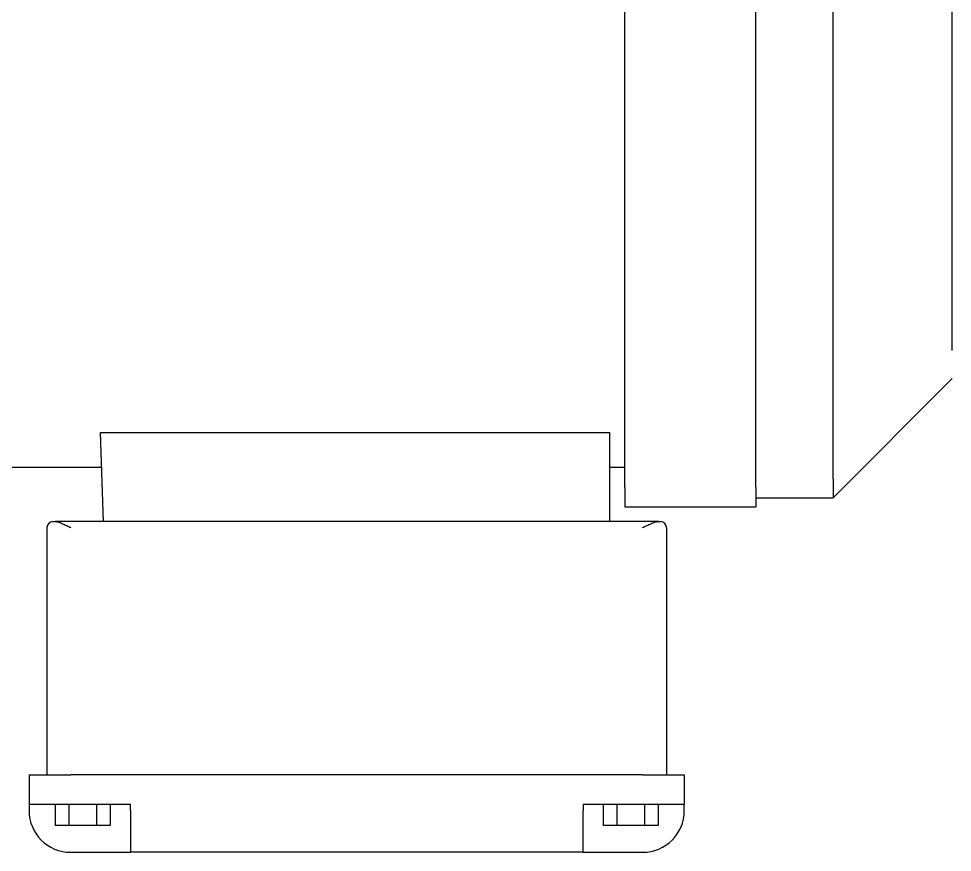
# Model space of a CAD drawing. Extents: x -681219 to -550379, y -242630 to -158199.
# Drawn here: x -583995.6 to -583838.8, y -225179.2 to -225039.3 of the extents above; entities that cross this region are included whole.
import ezdxf

# ---------------------------------------------------------------- set-up
doc = ezdxf.new("R2010")
doc.units = 0
doc.header["$LTSCALE"] = 1000
doc.linetypes.add('C2', pattern=[17, 14, -1, 1, -1])
doc.layers.add('12020300521', color=7, linetype='CONTINUOUS')
doc.layers.add('中心线', color=4, linetype='C2')

# ---------------------------------------------------------------- blocks, each defined once
blk = doc.blocks.new('fushitu')
at = {"layer": '12020300521', "color": 7, "linetype": 'Continuous'}
for p, q in [((-4931, -1473.71), (-4931, -1396.29)), ((-4909, -1473.71), (-4909, -1396.29)), ((-4896, -1473.46), (-4896, -1396.54)), ((-4876, -1467.09), (-4876, -1402.91)), ((-4876, -1472.09), (-4876, -1467.09)), ((-4876, -1478.28), (-4876, -1472.09)), ((-4931, -1482.52), (-4931, -1473.71)), ((-4909, -1482.52), (-4909, -1473.71)), ((-4931, -1497.48), (-4931, -1482.52)), ((-4909, -1497.48), (-4909, -1482.52)), ((-4896, -1496.29), (-4896, -1481.61)), ((-4896, -1503), (-4876, -1483)), ((-5019.02, -1492.07), (-4933.5, -1492.07)), ((-5018.5, -1507), (-5019.02, -1492.07)), ((-4933.5, -1507), (-4933.5, -1492.07)), ((-5018.82, -1497.9), (-5034.5, -1497.9)), ((-4931, -1497.9), (-4933.5, -1497.9)), ((-4931, -1501.29), (-4931, -1497.48)), ((-4909, -1501.29), (-4909, -1497.48)), ((-4896, -1499.81), (-4896, -1503)), ((-4931, -1501.29), (-4931, -1504.5)), ((-4909, -1501.29), (-4909, -1504.5)), ((-4909, -1503), (-4896, -1503)), ((-4931, -1504.5), (-4909, -1504.5)), ((-5027, -1507), (-5026.65, -1507)), ((-4925.35, -1507), (-5026.65, -1507)), ((-4925.35, -1507), (-4925, -1507)), ((-5028, -1508), (-5028, -1549.5)), ((-4924, -1508), (-4924, -1549.5)), ((-5031, -1549.5), (-5031, -1554.5)), ((-5031, -1549.5), (-5024, -1549.5)), ((-4928, -1549.5), (-5024, -1549.5)), ((-4928, -1549.5), (-4921, -1549.5)), ((-4921, -1549.5), (-4921, -1554.5)), ((-5024, -1554.5), (-5031, -1554.5)), ((-5031, -1554.5), (-5031, -1555.5)), ((-5026.62, -1554.5), (-5026.62, -1558)), ((-5024.31, -1554.5), (-5024.31, -1558)), ((-5014, -1554.5), (-5024, -1554.5)), ((-5019.69, -1554.5), (-5019.69, -1558)), ((-5017.38, -1554.5), (-5017.38, -1558)), ((-5014, -1555.5), (-5014, -1554.5)), ((-4928, -1554.5), (-4938, -1554.5)), ((-4938, -1554.5), (-4938, -1555.5)), ((-4934.62, -1554.5), (-4934.62, -1558)), ((-4932.31, -1554.5), (-4932.31, -1558)), ((-4921, -1554.5), (-4928, -1554.5)), ((-4927.69, -1554.5), (-4927.69, -1558)), ((-4925.38, -1554.5), (-4925.38, -1558)), ((-4921, -1555.5), (-4921, -1554.5)), ((-5014, -1555.5), (-5014, -1562.5)), ((-4938, -1562.5), (-4938, -1555.5)), ((-5024.31, -1558), (-5026.62, -1558)), ((-5019.69, -1558), (-5024.31, -1558)), ((-5017.38, -1558), (-5019.69, -1558)), ((-4932.31, -1558), (-4934.62, -1558)), ((-4927.69, -1558), (-4932.31, -1558)), ((-4925.38, -1558), (-4927.69, -1558)), ((-5024, -1562.5), (-5021, -1562.5)), ((-5021, -1562.5), (-5014, -1562.5)), ((-4938, -1562.5), (-5014, -1562.5)), ((-4938, -1562.5), (-4931, -1562.5)), ((-4931, -1562.5), (-4928, -1562.5))]:
    blk.add_line(p, q, dxfattribs=at)
for centre, radius, start, end in [((-5027, -1508), 1, 90, 180), ((-4925, -1508), 1, 0, 90), ((-5024, -1555.5), 7, 180, 270), ((-4928, -1555.5), 7, 270, 0)]:
    blk.add_arc(centre, radius, start, end, dxfattribs=at)
for points, knots in [([(-4896, -1481.61), (-4896, -1480.42), (-4896, -1479.12), (-4896, -1476.38), (-4896, -1474.93), (-4896, -1473.46)], [0, 0, 0, 0, 0.5, 0.5, 1, 1, 1, 1]), ([(-4896, -1499.81), (-4896, -1499.56), (-4896, -1499.14), (-4896, -1497.95), (-4896, -1497.19), (-4896, -1496.29)], [0, 0, 0, 0, 0.5, 0.5, 1, 1, 1, 1]), ([(-5026.65, -1507), (-5026.45, -1507), (-5026.25, -1507.04), (-5025.81, -1507.17), (-5025.59, -1507.25), (-5025.15, -1507.44), (-5024.92, -1507.55), (-5024.46, -1507.77), (-5024.23, -1507.89), (-5024, -1508)], [0, 0, 0, 0, 0.25, 0.25, 0.5, 0.5, 0.75, 0.75, 1, 1, 1, 1]), ([(-4928, -1508), (-4927.89, -1507.94), (-4927.77, -1507.88), (-4927.54, -1507.77), (-4927.43, -1507.72), (-4927.09, -1507.55), (-4926.86, -1507.45), (-4926.41, -1507.25), (-4926.19, -1507.17), (-4925.76, -1507.04), (-4925.55, -1507), (-4925.35, -1507)], [0, 0, 0, 0, 0.125, 0.125, 0.25, 0.25, 0.5, 0.5, 0.75, 0.75, 1, 1, 1, 1])]:
    blk.add_open_spline(points, degree=3, knots=knots, dxfattribs=at)

msp = doc.modelspace()

# ---------------------------------------------------------------- block references
at = {"layer": '中心线'}
msp.add_blockref('fushitu', (-578962.82, -223616.6983), dxfattribs=at)

doc.saveas('drawing.dxf')
